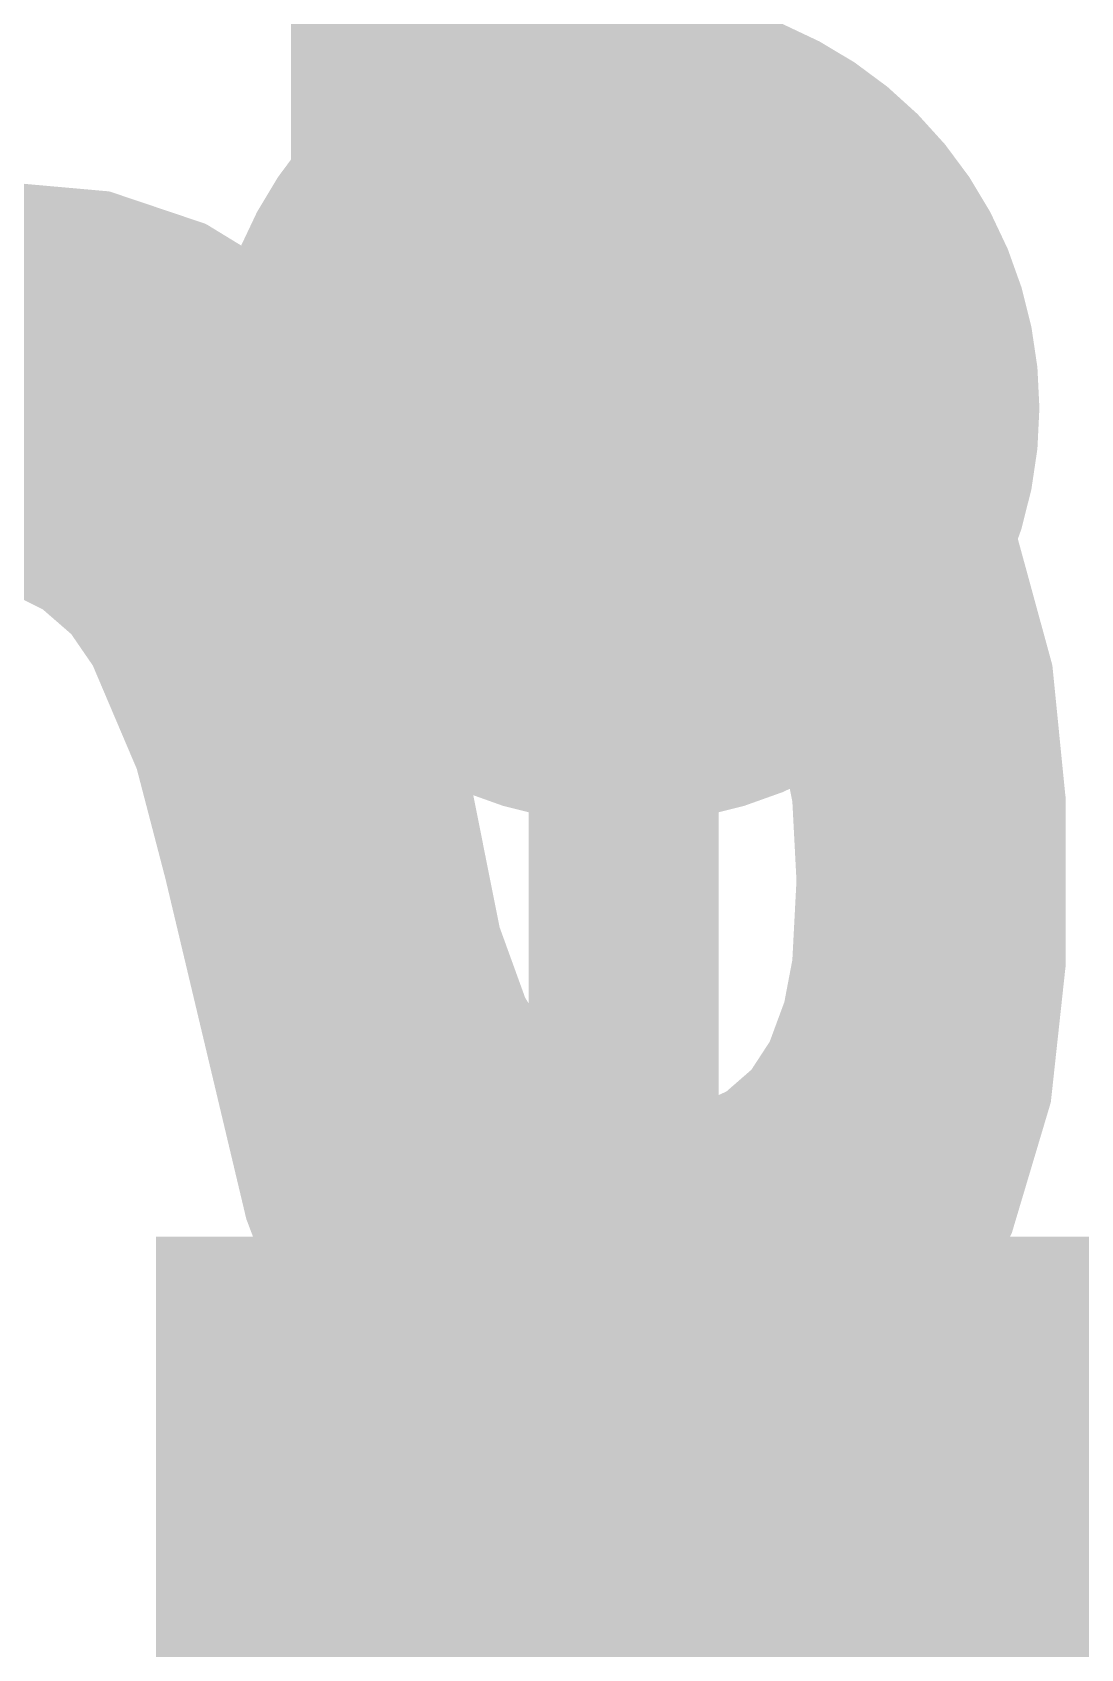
# Model space of a CAD drawing. Extents: x -0.9 to 39.5, y -0.1 to 25.5.
# Drawn here: x 6.353 to 7.474, y 2.991 to 4.72 of the extents above; entities that cross this region are included whole.
import ezdxf

# ---------------------------------------------------------------- set-up
doc = ezdxf.new("R2010")
doc.units = 0
for name, color, linetype in [('1', 12, 'CONTINUOUS'), ('16', 132, 'CONTINUOUS'), ('18', 110, 'CONTINUOUS'), ('22', 40, 'CONTINUOUS')]:
    doc.layers.add(name, color=color, linetype=linetype)

# ---------------------------------------------------------------- blocks, each defined once
blk = doc.blocks.new('RECT')
blk.add_solid([(-0.5, -0.5), (0.5, -0.5), (-0.5, 0.5), (0.5, 0.5)])
blk = doc.blocks.new('ROUNDV')
at = {"const_width": 0.5}
blk.add_lwpolyline([(0, -0.25, 1), (0, 0.25, 1), (0, -0.25)], format="xyb", dxfattribs=at)

msp = doc.modelspace()

# ---------------------------------------------------------------- linework, layer by layer
at = {"layer": '1', "const_width": 0.2032}
msp.add_lwpolyline([(6.985, 2.882), (6.985, 4.318)], dxfattribs=at)
at = {"layer": '1', "const_width": 0.1016}
msp.add_lwpolyline([(7.0358, 4.318, 1), (6.9342, 4.318)], format="xyb", dxfattribs=at)
at = {"layer": '16', "const_width": 0.2032}
for points in [[(6.731, 20.447), (6.731, 4.572)], [(6.731, 4.572), (6.985, 4.318)]]:
    msp.add_lwpolyline(points, dxfattribs=at)
at = {"layer": '16', "const_width": 0.1016}
for points in [[(6.7669, 4.6079, 1), (6.6951, 4.5361)], [(6.6802, 4.572, 1), (6.7818, 4.572)], [(6.9491, 4.2821, 1), (7.0209, 4.3539)]]:
    msp.add_lwpolyline(points, format="xyb", dxfattribs=at)
at = {"layer": '22', "const_width": 0.0254}
for points in [[(6.3271, 4.5466), (6.4326, 4.5372)], [(6.4326, 4.5372), (6.5329, 4.5034)], [(6.1483, 4.5212), (6.48, 4.5212)], [(6.5329, 4.5034), (6.5741, 4.4782)], [(6.9672, 4.1199), (6.9672, 4.5085)], [(6.9672, 4.5085), (7.0383, 4.5009)], [(7.0104, 4.4526), (7.046, 4.5009)], [(7.0383, 4.5009), (7.1679, 4.2951)], [(7.046, 4.5009), (7.1018, 4.4806)], [(6.0905, 4.4958), (6.5453, 4.4958)], [(6.9672, 4.4958), (7.0415, 4.4958)], [(7.0422, 4.4958), (7.06, 4.4958)], [(6.0528, 4.4704), (6.5824, 4.4704)], [(6.5741, 4.4782), (6.6091, 4.445)], [(6.9672, 4.4704), (7.0575, 4.4704)], [(7.0235, 4.4704), (7.1244, 4.4704)], [(7.1018, 4.4806), (7.1806, 4.445)], [(7.1552, 4.257), (7.0104, 4.4526)], [(6.022, 4.445), (6.6091, 4.445)], [(6.6091, 4.445), (6.66, 4.3759)], [(6.9672, 4.445), (7.0735, 4.445)], [(7.016, 4.445), (7.1806, 4.445)], [(7.1806, 4.445), (7.2249, 4.4164)], [(5.996, 4.4196), (6.6278, 4.4196)], [(6.9672, 4.4196), (7.0895, 4.4196)], [(7.0348, 4.4196), (7.2199, 4.4196)], [(7.2249, 4.4164), (7.2644, 4.3815)], [(5.97, 4.3942), (6.6465, 4.3942)], [(6.9672, 4.3942), (7.1055, 4.3942)], [(7.0536, 4.3942), (7.25, 4.3942)], [(7.2644, 4.3815), (7.3401, 4.2855)], [(5.9498, 4.3688), (6.6638, 4.3688)], [(6.66, 4.3759), (6.7005, 4.3002)], [(6.9672, 4.3688), (7.1215, 4.3688)], [(7.0724, 4.3688), (7.2744, 4.3688)], [(5.9315, 4.3434), (6.6774, 4.3434)], [(6.0528, 4.2367), (6.3856, 4.3485)], [(6.3704, 4.3434), (6.3958, 4.3434)], [(6.3856, 4.3485), (6.4211, 4.3307)], [(6.9672, 4.3434), (7.1375, 4.3434)], [(7.0912, 4.3434), (7.2945, 4.3434)], [(6.3932, 4.3383), (6.0681, 4.2291)], [(6.6243, 3.9141), (6.3932, 4.3383)], [(6.4211, 4.3307), (6.9012, 3.5052)], [(6.2948, 4.318), (6.4285, 4.318)], [(6.4043, 4.318), (6.691, 4.318)], [(6.9672, 4.318), (7.1535, 4.318)], [(7.11, 4.318), (7.3145, 4.318)], [(6.2192, 4.2926), (6.4433, 4.2926)], [(6.4181, 4.2926), (6.7033, 4.2926)], [(6.7005, 4.3002), (6.7615, 4.1347)], [(6.9672, 4.2926), (7.1686, 4.2926)], [(7.1288, 4.2926), (7.3345, 4.2926)], [(7.1679, 4.2951), (7.3, 3.8405)], [(7.3401, 4.2855), (7.3939, 4.1758)], [(6.1436, 4.2672), (6.458, 4.2672)], [(6.4319, 4.2672), (6.7127, 4.2672)], [(6.9672, 4.2672), (7.176, 4.2672)], [(7.1477, 4.2672), (7.3491, 4.2672)], [(7.2898, 3.8354), (7.1552, 4.257)], [(6.068, 4.2418), (6.4728, 4.2418)], [(6.4458, 4.2418), (6.722, 4.2418)], [(6.9672, 4.2418), (7.1834, 4.2418)], [(7.1601, 4.2418), (7.3615, 4.2418)], [(6.0483, 4.2164), (6.4876, 4.2164)], [(6.4596, 4.2164), (6.7314, 4.2164)], [(6.9672, 4.2164), (7.1908, 4.2164)], [(7.1682, 4.2164), (7.374, 4.2164)], [(6.0426, 4.191), (6.5023, 4.191)], [(6.4735, 4.191), (6.7407, 4.191)], [(6.9672, 4.191), (7.1981, 4.191)], [(7.1763, 4.191), (7.3864, 4.191)], [(7.3939, 4.1758), (7.4308, 4.0407)], [(6.037, 4.1656), (6.5171, 4.1656)], [(6.4873, 4.1656), (6.7501, 4.1656)], [(6.9672, 4.1656), (7.2055, 4.1656)], [(7.1844, 4.1656), (7.3967, 4.1656)], [(6.2981, 4.1402), (6.5319, 4.1402)], [(6.5011, 4.1402), (6.7594, 4.1402)], [(6.9672, 4.1402), (7.2129, 4.1402)], [(7.1925, 4.1402), (7.4036, 4.1402)], [(6.3711, 4.1134), (6.3321, 4.1329)], [(6.7615, 4.1347), (6.7996, 3.9624)], [(6.9942, 4.1183), (6.9672, 4.1199)], [(6.3684, 4.1148), (6.5467, 4.1148)], [(6.404, 4.0848), (6.3711, 4.1134)], [(6.515, 4.1148), (6.7659, 4.1148)], [(7.0206, 4.1123), (6.9942, 4.1183)], [(7.0096, 4.1148), (7.2203, 4.1148)], [(7.058, 4.0963), (7.0206, 4.1123)], [(7.2006, 4.1148), (7.4105, 4.1148)], [(6.3987, 4.0894), (6.5614, 4.0894)], [(6.4287, 4.0488), (6.404, 4.0848)], [(6.5288, 4.0894), (6.7715, 4.0894)], [(7.0915, 4.0731), (7.058, 4.0963)], [(7.0679, 4.0894), (7.2277, 4.0894)], [(7.2087, 4.0894), (7.4175, 4.0894)], [(7.1196, 4.0437), (7.0915, 4.0731)], [(6.4183, 4.064), (6.5762, 4.064)], [(6.5426, 4.064), (6.7771, 4.064)], [(7.1002, 4.064), (7.2351, 4.064)], [(7.2168, 4.064), (7.4244, 4.064)], [(6.4766, 3.9361), (6.4287, 4.0488)], [(6.433, 4.0386), (6.591, 4.0386)], [(6.5565, 4.0386), (6.7827, 4.0386)], [(7.148, 3.9994), (7.1196, 4.0437)], [(7.1229, 4.0386), (7.2424, 4.0386)], [(7.2249, 4.0386), (7.431, 4.0386)], [(7.4308, 4.0407), (7.4447, 3.9014)], [(6.4438, 4.0132), (6.6058, 4.0132)], [(6.5703, 4.0132), (6.7884, 4.0132)], [(7.1392, 4.0132), (7.2498, 4.0132)], [(7.1677, 3.9505), (7.148, 3.9994)], [(7.233, 4.0132), (7.4335, 4.0132)], [(6.4546, 3.9878), (6.6205, 3.9878)], [(6.5842, 3.9878), (6.794, 3.9878)], [(7.1527, 3.9878), (7.2572, 3.9878)], [(7.2411, 3.9878), (7.4361, 3.9878)], [(6.4654, 3.9624), (6.6353, 3.9624)], [(6.598, 3.9624), (6.7996, 3.9624)], [(6.7996, 3.9624), (6.8402, 3.7592)], [(7.1629, 3.9624), (7.2646, 3.9624)], [(7.178, 3.8989), (7.1677, 3.9505)], [(7.2493, 3.9624), (7.4386, 3.9624)], [(6.4762, 3.937), (6.6501, 3.937)], [(6.5075, 3.8176), (6.4766, 3.9361)], [(6.6118, 3.937), (6.8047, 3.937)], [(7.1704, 3.937), (7.272, 3.937)], [(7.2574, 3.937), (7.4411, 3.937)], [(6.483, 3.9116), (6.6648, 3.9116)], [(6.8859, 3.4747), (6.6243, 3.9141)], [(6.6258, 3.9116), (6.8098, 3.9116)], [(7.1755, 3.9116), (7.2793, 3.9116)], [(7.2655, 3.9116), (7.4437, 3.9116)], [(7.1825, 3.8126), (7.178, 3.8989)], [(7.4447, 3.9014), (7.4447, 3.7211)], [(6.4896, 3.8862), (6.6796, 3.8862)], [(6.6409, 3.8862), (6.8148, 3.8862)], [(7.1787, 3.8862), (7.2867, 3.8862)], [(7.2736, 3.8862), (7.4447, 3.8862)], [(6.4962, 3.8608), (6.6944, 3.8608)], [(6.656, 3.8608), (6.8199, 3.8608)], [(7.18, 3.8608), (7.2941, 3.8608)], [(7.2817, 3.8608), (7.4447, 3.8608)], [(6.5029, 3.8354), (6.7092, 3.8354)], [(6.6712, 3.8354), (6.825, 3.8354)], [(7.1755, 3.4569), (7.2898, 3.8354)], [(7.1813, 3.8354), (7.2987, 3.8354)], [(7.3, 3.8405), (7.1907, 3.4214)], [(7.2898, 3.8354), (7.4447, 3.8354)], [(6.5938, 3.4544), (6.5075, 3.8176)], [(6.5093, 3.81), (6.7239, 3.81)], [(6.6863, 3.81), (6.83, 3.81)], [(7.178, 3.7262), (7.1825, 3.8126)], [(7.1823, 3.81), (7.292, 3.81)], [(7.2821, 3.81), (7.4447, 3.81)], [(6.5153, 3.7846), (6.7387, 3.7846)], [(6.7014, 3.7846), (6.8351, 3.7846)], [(7.181, 3.7846), (7.2854, 3.7846)], [(7.2745, 3.7846), (7.4447, 3.7846)], [(6.5214, 3.7592), (6.7535, 3.7592)], [(6.7165, 3.7592), (6.8402, 3.7592)], [(6.8402, 3.7592), (6.8682, 3.6819)], [(7.1797, 3.7592), (7.2788, 3.7592)], [(7.2668, 3.7592), (7.4447, 3.7592)], [(6.5274, 3.7338), (6.7682, 3.7338)], [(6.7316, 3.7338), (6.8494, 3.7338)], [(7.1691, 3.6794), (7.178, 3.7262)], [(7.1784, 3.7338), (7.2722, 3.7338)], [(7.2591, 3.7338), (7.4447, 3.7338)], [(7.4447, 3.7211), (7.4292, 3.5781)], [(6.5335, 3.7084), (6.783, 3.7084)], [(6.7468, 3.7084), (6.8586, 3.7084)], [(7.1746, 3.7084), (7.2656, 3.7084)], [(7.2514, 3.7084), (7.4433, 3.7084)], [(6.5395, 3.683), (6.7978, 3.683)], [(6.7619, 3.683), (6.8678, 3.683)], [(6.8682, 3.6819), (6.9113, 3.6119)], [(7.1526, 3.6347), (7.1691, 3.6794)], [(7.1698, 3.683), (7.2589, 3.683)], [(7.2438, 3.683), (7.4406, 3.683)], [(6.5455, 3.6576), (6.8126, 3.6576)], [(6.777, 3.6576), (6.8831, 3.6576)], [(7.1611, 3.6576), (7.2523, 3.6576)], [(7.2361, 3.6576), (7.4378, 3.6576)], [(7.1313, 3.602), (7.1526, 3.6347)], [(6.5516, 3.6322), (6.8273, 3.6322)], [(6.7921, 3.6322), (6.8988, 3.6322)], [(7.151, 3.6322), (7.2457, 3.6322)], [(7.2284, 3.6322), (7.4351, 3.6322)], [(6.5576, 3.6068), (6.8421, 3.6068)], [(6.8073, 3.6068), (6.9166, 3.6068)], [(6.9113, 3.6119), (6.9431, 3.5812)], [(7.1018, 3.5763), (7.1313, 3.602)], [(7.1344, 3.6068), (7.2391, 3.6068)], [(7.2208, 3.6068), (7.4323, 3.6068)], [(6.5636, 3.5814), (6.8569, 3.5814)], [(6.8224, 3.5814), (6.9429, 3.5814)], [(6.9431, 3.5812), (6.9825, 3.5611)], [(7.0642, 3.5592), (7.1018, 3.5763)], [(7.1077, 3.5814), (7.2324, 3.5814)], [(7.2131, 3.5814), (7.4296, 3.5814)], [(7.4292, 3.5781), (7.3881, 3.4403)], [(6.5697, 3.556), (6.8717, 3.556)], [(6.8375, 3.556), (7.0116, 3.556)], [(6.9825, 3.5611), (7.0232, 3.554)], [(7.0232, 3.554), (7.0642, 3.5592)], [(7.0392, 3.556), (7.2258, 3.556)], [(7.2054, 3.556), (7.4226, 3.556)], [(6.5757, 3.5306), (6.8864, 3.5306)], [(6.8526, 3.5306), (7.2192, 3.5306)], [(7.1978, 3.5306), (7.4151, 3.5306)], [(6.5817, 3.5052), (6.9012, 3.5052)], [(6.8677, 3.5052), (7.2126, 3.5052)], [(6.9012, 3.5052), (7.1755, 3.4569)], [(7.1901, 3.5052), (7.4075, 3.5052)], [(6.5878, 3.4798), (7.0454, 3.4798)], [(6.8829, 3.4798), (7.2059, 3.4798)], [(7.1824, 3.4798), (7.3999, 3.4798)], [(7.1907, 3.4214), (6.8859, 3.4747)], [(6.6244, 3.3736), (6.5938, 3.4544)], [(6.5938, 3.4544), (7.3923, 3.4544)], [(7.002, 3.4544), (7.1993, 3.4544)], [(6.6034, 3.429), (7.3824, 3.429)], [(7.1472, 3.429), (7.1927, 3.429)], [(7.3881, 3.4403), (7.3228, 3.3122)], [(6.613, 3.4036), (7.3694, 3.4036)], [(6.6226, 3.3782), (7.3565, 3.3782)], [(6.667, 3.2985), (6.6244, 3.3736)], [(6.6362, 3.3528), (7.3435, 3.3528)], [(6.6506, 3.3274), (7.3306, 3.3274)], [(7.3228, 3.3122), (7.2859, 3.2647)], [(6.6651, 3.302), (7.3149, 3.302)], [(6.7208, 3.2309), (6.667, 3.2985)], [(6.6845, 3.2766), (7.2952, 3.2766)], [(7.2859, 3.2647), (7.2404, 3.2252)], [(6.7047, 3.2512), (7.2704, 3.2512)], [(6.7593, 3.1973), (6.7208, 3.2309)], [(6.7266, 3.2258), (7.2411, 3.2258)], [(7.2404, 3.2252), (7.1882, 3.1953)], [(6.7557, 3.2004), (7.1971, 3.2004)], [(6.804, 3.1723), (6.7593, 3.1973)], [(7.1882, 3.1953), (7.0799, 3.1595)], [(6.7993, 3.175), (7.1268, 3.175)], [(6.8529, 3.1572), (6.804, 3.1723)], [(6.9665, 3.1466), (6.8529, 3.1572)], [(7.0799, 3.1595), (6.9665, 3.1466)], [(6.9345, 3.1496), (6.9927, 3.1496)]]:
    msp.add_lwpolyline(points, dxfattribs=at)
at = {"layer": '22', "const_width": 0.0127}
for points in [[(6.4346, 4.5432, 1), (6.4305, 4.5312)], [(6.432, 4.5309, 1), (6.4331, 4.5435)], [(6.48, 4.5149, 1), (6.48, 4.5276)], [(6.5362, 4.5088, 1), (6.5296, 4.498)], [(6.5309, 4.4974, 1), (6.5349, 4.5094)], [(6.9736, 4.5085, 1), (6.9608, 4.5085)], [(6.9679, 4.5148, 1), (6.9665, 4.5022)], [(7.0437, 4.5043, 1), (7.0329, 4.4975)], [(7.0376, 4.4946, 1), (7.039, 4.5072)], [(7.0482, 4.5069, 1), (7.0438, 4.4949)], [(7.0511, 4.4971, 1), (7.0409, 4.5047)], [(6.5453, 4.4894, 1), (6.5453, 4.5022)], [(6.9672, 4.5022, 1), (6.9672, 4.4894)], [(7.0422, 4.5022, 1), (7.0422, 4.4894)], [(7.0415, 4.4894, 1), (7.0415, 4.5022)], [(7.06, 4.4894, 1), (7.06, 4.5022)], [(6.5785, 4.4828, 1), (6.5697, 4.4736)], [(6.5708, 4.4728, 1), (6.5774, 4.4837)], [(6.5824, 4.4641, 1), (6.5824, 4.4768)], [(6.9672, 4.4768, 1), (6.9672, 4.4641)], [(7.0235, 4.4768, 1), (7.0235, 4.4641)], [(7.0575, 4.4641, 1), (7.0575, 4.4768)], [(7.1044, 4.4864, 1), (7.0992, 4.4748)], [(7.0996, 4.4746, 1), (7.104, 4.4866)], [(7.1244, 4.4641, 1), (7.1244, 4.4768)], [(7.0155, 4.4564, 1), (7.0053, 4.4488)], [(7.0053, 4.4564, 1), (7.0155, 4.4488)], [(6.6142, 4.4488, 1), (6.604, 4.4412)], [(6.6047, 4.4404, 1), (6.6135, 4.4496)], [(6.6091, 4.4386, 1), (6.6091, 4.4514)], [(6.9672, 4.4514, 1), (6.9672, 4.4386)], [(7.016, 4.4514, 1), (7.016, 4.4386)], [(7.0735, 4.4386, 1), (7.0735, 4.4514)], [(7.184, 4.4503, 1), (7.1772, 4.4397)], [(7.178, 4.4392, 1), (7.1832, 4.4508)], [(7.1806, 4.4386, 1), (7.1806, 4.4514)], [(6.6278, 4.4132, 1), (6.6278, 4.426)], [(6.9672, 4.426, 1), (6.9672, 4.4132)], [(7.0348, 4.426, 1), (7.0348, 4.4132)], [(7.0895, 4.4132, 1), (7.0895, 4.426)], [(7.2291, 4.4211, 1), (7.2207, 4.4116)], [(7.2199, 4.4132, 1), (7.2199, 4.426)], [(7.2214, 4.411, 1), (7.2283, 4.4217)], [(6.6465, 4.3879, 1), (6.6465, 4.4006)], [(6.9672, 4.4006, 1), (6.9672, 4.3879)], [(7.0536, 4.4006, 1), (7.0536, 4.3879)], [(7.1055, 4.3879, 1), (7.1055, 4.4006)], [(7.25, 4.3879, 1), (7.25, 4.4006)], [(7.2694, 4.3854, 1), (7.2594, 4.3776)], [(7.2602, 4.3767, 1), (7.2686, 4.3863)], [(6.6656, 4.3789, 1), (6.6544, 4.3729)], [(6.6549, 4.3721, 1), (6.6651, 4.3796)], [(6.6638, 4.3624, 1), (6.6638, 4.3752)], [(6.9672, 4.3752, 1), (6.9672, 4.3624)], [(7.0724, 4.3752, 1), (7.0724, 4.3624)], [(7.1215, 4.3624, 1), (7.1215, 4.3752)], [(7.2744, 4.3624, 1), (7.2744, 4.3752)], [(6.3704, 4.3498, 1), (6.3704, 4.337)], [(6.3884, 4.3542, 1), (6.3828, 4.3428)], [(6.3876, 4.3425, 1), (6.3836, 4.3545)], [(6.3958, 4.337, 1), (6.3958, 4.3498)], [(6.6774, 4.337, 1), (6.6774, 4.3498)], [(6.9672, 4.3498, 1), (6.9672, 4.337)], [(7.0912, 4.3498, 1), (7.0912, 4.337)], [(7.1375, 4.337, 1), (7.1375, 4.3498)], [(7.2945, 4.337, 1), (7.2945, 4.3498)], [(6.3988, 4.3413, 1), (6.3876, 4.3353)], [(6.3952, 4.3323, 1), (6.3912, 4.3443)], [(6.4266, 4.3339, 1), (6.4156, 4.3275)], [(6.4183, 4.325, 1), (6.4239, 4.3364)], [(6.4043, 4.3244, 1), (6.4043, 4.3117)], [(6.4285, 4.3117, 1), (6.4285, 4.3244)], [(6.691, 4.3117, 1), (6.691, 4.3244)], [(6.9672, 4.3244, 1), (6.9672, 4.3117)], [(7.11, 4.3244, 1), (7.11, 4.3117)], [(7.1535, 4.3117, 1), (7.1535, 4.3244)], [(7.3145, 4.3117, 1), (7.3145, 4.3244)], [(6.4181, 4.299, 1), (6.4181, 4.2862)], [(6.4433, 4.2862, 1), (6.4433, 4.299)], [(6.7065, 4.3024, 1), (6.6945, 4.298)], [(6.6949, 4.2972, 1), (6.7061, 4.3032)], [(6.7033, 4.2862, 1), (6.7033, 4.299)], [(6.9672, 4.299, 1), (6.9672, 4.2862)], [(7.1288, 4.299, 1), (7.1288, 4.2862)], [(7.174, 4.2969, 1), (7.1618, 4.2933)], [(7.1625, 4.2917, 1), (7.1733, 4.2985)], [(7.1686, 4.2862, 1), (7.1686, 4.299)], [(7.3345, 4.2862, 1), (7.3345, 4.299)], [(7.3458, 4.2883, 1), (7.3344, 4.2827)], [(7.3351, 4.2816, 1), (7.3451, 4.2895)], [(6.4319, 4.2736, 1), (6.4319, 4.2608)], [(6.458, 4.2608, 1), (6.458, 4.2736)], [(6.7127, 4.2608, 1), (6.7127, 4.2736)], [(6.9672, 4.2736, 1), (6.9672, 4.2608)], [(7.1477, 4.2736, 1), (7.1477, 4.2608)], [(7.176, 4.2608, 1), (7.176, 4.2736)], [(7.3491, 4.2608, 1), (7.3491, 4.2736)], [(6.4458, 4.2482, 1), (6.4458, 4.2355)], [(6.4728, 4.2355, 1), (6.4728, 4.2482)], [(6.722, 4.2355, 1), (6.722, 4.2482)], [(6.9672, 4.2482, 1), (6.9672, 4.2355)], [(7.1612, 4.2589, 1), (7.1492, 4.2551)], [(7.1501, 4.2532, 1), (7.1603, 4.2608)], [(7.1601, 4.2482, 1), (7.1601, 4.2355)], [(7.1834, 4.2355, 1), (7.1834, 4.2482)], [(7.3615, 4.2355, 1), (7.3615, 4.2482)], [(6.4596, 4.2228, 1), (6.4596, 4.21)], [(6.4876, 4.21, 1), (6.4876, 4.2228)], [(6.7314, 4.21, 1), (6.7314, 4.2228)], [(6.9672, 4.2228, 1), (6.9672, 4.21)], [(7.1682, 4.2228, 1), (7.1682, 4.21)], [(7.1908, 4.21, 1), (7.1908, 4.2228)], [(7.374, 4.21, 1), (7.374, 4.2228)], [(6.4735, 4.1974, 1), (6.4735, 4.1846)], [(6.5023, 4.1846, 1), (6.5023, 4.1974)], [(6.7407, 4.1846, 1), (6.7407, 4.1974)], [(6.9672, 4.1974, 1), (6.9672, 4.1846)], [(7.1763, 4.1974, 1), (7.1763, 4.1846)], [(7.1981, 4.1846, 1), (7.1981, 4.1974)], [(7.3864, 4.1846, 1), (7.3864, 4.1974)], [(7.4, 4.1775, 1), (7.3878, 4.1741)], [(7.3882, 4.173, 1), (7.3996, 4.1786)], [(6.4873, 4.172, 1), (6.4873, 4.1593)], [(6.5171, 4.1593, 1), (6.5171, 4.172)], [(6.7501, 4.1593, 1), (6.7501, 4.172)], [(6.9672, 4.172, 1), (6.9672, 4.1593)], [(7.1844, 4.172, 1), (7.1844, 4.1593)], [(7.2055, 4.1593, 1), (7.2055, 4.172)], [(7.3967, 4.1593, 1), (7.3967, 4.172)], [(6.5011, 4.1466, 1), (6.5011, 4.1338)], [(6.5319, 4.1338, 1), (6.5319, 4.1466)], [(6.7594, 4.1338, 1), (6.7594, 4.1466)], [(6.9672, 4.1466, 1), (6.9672, 4.1338)], [(7.1925, 4.1466, 1), (7.1925, 4.1338)], [(7.2129, 4.1338, 1), (7.2129, 4.1466)], [(7.4036, 4.1338, 1), (7.4036, 4.1466)], [(6.7677, 4.136, 1), (6.7553, 4.1333)], [(6.7555, 4.1325, 1), (6.7674, 4.1368)], [(6.9676, 4.1262, 1), (6.9668, 4.1136)], [(6.3684, 4.1212, 1), (6.3684, 4.1084)], [(6.3753, 4.1182, 1), (6.367, 4.1086)], [(6.3683, 4.1077, 1), (6.374, 4.1191)], [(6.515, 4.1212, 1), (6.515, 4.1084)], [(6.5467, 4.1084, 1), (6.5467, 4.1212)], [(6.7659, 4.1084, 1), (6.7659, 4.1212)], [(6.9608, 4.1199, 1), (6.9736, 4.1199)], [(6.9956, 4.1245, 1), (6.9928, 4.1121)], [(6.9938, 4.1119, 1), (6.9946, 4.1246)], [(7.0096, 4.1212, 1), (7.0096, 4.1084)], [(7.0231, 4.1181, 1), (7.0181, 4.1065)], [(7.0192, 4.1061, 1), (7.022, 4.1185)], [(7.2006, 4.1212, 1), (7.2006, 4.1084)], [(7.2203, 4.1084, 1), (7.2203, 4.1212)], [(7.4105, 4.1084, 1), (7.4105, 4.1212)], [(6.3987, 4.0958, 1), (6.3987, 4.0831)], [(6.4093, 4.0884, 1), (6.3988, 4.0812)], [(6.5288, 4.0958, 1), (6.5288, 4.0831)], [(6.5614, 4.0831, 1), (6.5614, 4.0958)], [(6.7715, 4.0831, 1), (6.7715, 4.0958)], [(7.0616, 4.1015, 1), (7.0544, 4.091)], [(7.0555, 4.0904, 1), (7.0605, 4.1021)], [(7.0679, 4.0958, 1), (7.0679, 4.0831)], [(7.2087, 4.0958, 1), (7.2087, 4.0831)], [(7.2277, 4.0831, 1), (7.2277, 4.0958)], [(7.4175, 4.0831, 1), (7.4175, 4.0958)], [(6.3999, 4.08, 1), (6.4082, 4.0896)], [(7.096, 4.0775, 1), (7.0869, 4.0687)], [(7.0878, 4.0679, 1), (7.0951, 4.0783)], [(6.4183, 4.0704, 1), (6.4183, 4.0576)], [(6.5426, 4.0704, 1), (6.5426, 4.0576)], [(6.5762, 4.0576, 1), (6.5762, 4.0704)], [(6.7771, 4.0576, 1), (6.7771, 4.0704)], [(7.1002, 4.0704, 1), (7.1002, 4.0576)], [(7.2168, 4.0704, 1), (7.2168, 4.0576)], [(7.2351, 4.0576, 1), (7.2351, 4.0704)], [(7.4244, 4.0576, 1), (7.4244, 4.0704)], [(6.4345, 4.0513, 1), (6.4229, 4.0463)], [(6.4235, 4.0452, 1), (6.4339, 4.0524)], [(6.433, 4.045, 1), (6.433, 4.0323)], [(6.5565, 4.045, 1), (6.5565, 4.0323)], [(6.591, 4.0323, 1), (6.591, 4.045)], [(6.7827, 4.0323, 1), (6.7827, 4.045)], [(7.1249, 4.0471, 1), (7.1143, 4.0403)], [(7.115, 4.0393, 1), (7.1242, 4.0481)], [(7.1229, 4.045, 1), (7.1229, 4.0323)], [(7.2249, 4.045, 1), (7.2249, 4.0323)], [(7.2424, 4.0323, 1), (7.2424, 4.045)], [(7.4371, 4.0414, 1), (7.4245, 4.0401)], [(7.4246, 4.039, 1), (7.4369, 4.0424)], [(7.431, 4.0323, 1), (7.431, 4.045)], [(6.4438, 4.0196, 1), (6.4438, 4.0069)], [(6.5703, 4.0196, 1), (6.5703, 4.0069)], [(6.6058, 4.0069, 1), (6.6058, 4.0196)], [(6.7884, 4.0069, 1), (6.7884, 4.0196)], [(7.1392, 4.0196, 1), (7.1392, 4.0069)], [(7.1539, 4.0017, 1), (7.1421, 3.997)], [(7.233, 4.0196, 1), (7.233, 4.0069)], [(7.2498, 4.0069, 1), (7.2498, 4.0196)], [(7.4335, 4.0069, 1), (7.4335, 4.0196)], [(6.4546, 3.9941, 1), (6.4546, 3.9815)], [(6.5842, 3.9941, 1), (6.5842, 3.9815)], [(6.6205, 3.9815, 1), (6.6205, 3.9941)], [(6.794, 3.9815, 1), (6.794, 3.9941)], [(7.1427, 3.9959, 1), (7.1534, 4.0028)], [(7.1527, 3.9941, 1), (7.1527, 3.9815)], [(7.2411, 3.9941, 1), (7.2411, 3.9815)], [(7.2572, 3.9815, 1), (7.2572, 3.9941)], [(7.4361, 3.9815, 1), (7.4361, 3.9941)], [(6.4654, 3.9688, 1), (6.4654, 3.9561)], [(6.598, 3.9688, 1), (6.598, 3.9561)], [(6.6353, 3.9561, 1), (6.6353, 3.9688)], [(6.8058, 3.9636, 1), (6.7934, 3.9612)], [(6.7934, 3.961, 1), (6.8058, 3.9638)], [(6.7996, 3.9561, 1), (6.7996, 3.9688)], [(7.1629, 3.9688, 1), (7.1629, 3.9561)], [(7.1739, 3.9518, 1), (7.1615, 3.9493)], [(7.1618, 3.9482, 1), (7.1736, 3.9529)], [(7.2493, 3.9688, 1), (7.2493, 3.9561)], [(7.2646, 3.9561, 1), (7.2646, 3.9688)], [(7.4386, 3.9561, 1), (7.4386, 3.9688)], [(6.4762, 3.9434, 1), (6.4762, 3.9307)], [(6.4827, 3.9377, 1), (6.4704, 3.9345)], [(6.4707, 3.9336, 1), (6.4824, 3.9386)], [(6.6118, 3.9434, 1), (6.6118, 3.9307)], [(6.6501, 3.9307, 1), (6.6501, 3.9434)], [(6.8047, 3.9307, 1), (6.8047, 3.9434)], [(7.1704, 3.9434, 1), (7.1704, 3.9307)], [(7.2574, 3.9434, 1), (7.2574, 3.9307)], [(7.272, 3.9307, 1), (7.272, 3.9434)], [(7.4411, 3.9307, 1), (7.4411, 3.9434)], [(6.483, 3.9179, 1), (6.483, 3.9053)], [(6.6298, 3.9173, 1), (6.6188, 3.9109)], [(6.6258, 3.9179, 1), (6.6258, 3.9053)], [(6.6648, 3.9053, 1), (6.6648, 3.9179)], [(6.8098, 3.9053, 1), (6.8098, 3.9179)], [(7.1755, 3.9179, 1), (7.1755, 3.9053)], [(7.2655, 3.9179, 1), (7.2655, 3.9053)], [(7.2793, 3.9053, 1), (7.2793, 3.9179)], [(7.4437, 3.9053, 1), (7.4437, 3.9179)], [(6.6187, 3.9111, 1), (6.6299, 3.9171)], [(7.1843, 3.8992, 1), (7.1717, 3.8986)], [(7.4511, 3.9014, 1), (7.4383, 3.9014)], [(7.4384, 3.9008, 1), (7.451, 3.902)], [(6.4896, 3.8925, 1), (6.4896, 3.8799)], [(6.6409, 3.8925, 1), (6.6409, 3.8799)], [(6.6796, 3.8799, 1), (6.6796, 3.8925)], [(6.8148, 3.8799, 1), (6.8148, 3.8925)], [(7.1718, 3.8977, 1), (7.1842, 3.9001)], [(7.1787, 3.8925, 1), (7.1787, 3.8799)], [(7.2736, 3.8925, 1), (7.2736, 3.8799)], [(7.2867, 3.8799, 1), (7.2867, 3.8925)], [(7.4447, 3.8799, 1), (7.4447, 3.8925)], [(6.4962, 3.8672, 1), (6.4962, 3.8545)], [(6.656, 3.8672, 1), (6.656, 3.8545)], [(6.6944, 3.8545, 1), (6.6944, 3.8672)], [(6.8199, 3.8545, 1), (6.8199, 3.8672)], [(7.18, 3.8672, 1), (7.18, 3.8545)], [(7.2817, 3.8672, 1), (7.2817, 3.8545)], [(7.2941, 3.8545, 1), (7.2941, 3.8672)], [(7.4447, 3.8545, 1), (7.4447, 3.8672)], [(6.5029, 3.8418, 1), (6.5029, 3.8291)], [(6.6712, 3.8418, 1), (6.6712, 3.8291)], [(6.7092, 3.8291, 1), (6.7092, 3.8418)], [(6.825, 3.8291, 1), (6.825, 3.8418)], [(7.1813, 3.8418, 1), (7.1813, 3.8291)], [(7.2898, 3.8418, 1), (7.2898, 3.8291)], [(7.2959, 3.8336, 1), (7.2837, 3.8372)], [(7.2838, 3.8335, 1), (7.2958, 3.8373)], [(7.3061, 3.8389, 1), (7.2939, 3.8421)], [(7.2939, 3.8387, 1), (7.3061, 3.8423)], [(7.2987, 3.8291, 1), (7.2987, 3.8418)], [(7.4447, 3.8291, 1), (7.4447, 3.8418)], [(6.5137, 3.8191, 1), (6.5013, 3.8161)], [(6.5014, 3.816, 1), (6.5136, 3.8192)], [(6.5093, 3.8163, 1), (6.5093, 3.8037)], [(6.6863, 3.8163, 1), (6.6863, 3.8037)], [(6.7239, 3.8037, 1), (6.7239, 3.8163)], [(6.83, 3.8037, 1), (6.83, 3.8163)], [(7.1823, 3.8163, 1), (7.1823, 3.8037)], [(7.1888, 3.8122, 1), (7.1761, 3.8129)], [(7.2821, 3.8163, 1), (7.2821, 3.8037)], [(7.292, 3.8037, 1), (7.292, 3.8163)], [(7.4447, 3.8037, 1), (7.4447, 3.8163)], [(7.1761, 3.8122, 1), (7.1888, 3.8129)], [(6.5153, 3.791, 1), (6.5153, 3.7783)], [(6.7014, 3.791, 1), (6.7014, 3.7783)], [(6.7387, 3.7783, 1), (6.7387, 3.791)], [(6.8351, 3.7783, 1), (6.8351, 3.791)], [(7.181, 3.791, 1), (7.181, 3.7783)], [(7.2745, 3.791, 1), (7.2745, 3.7783)], [(7.2854, 3.7783, 1), (7.2854, 3.791)], [(7.4447, 3.7783, 1), (7.4447, 3.791)], [(6.5214, 3.7656, 1), (6.5214, 3.7529)], [(6.7165, 3.7656, 1), (6.7165, 3.7529)], [(6.7535, 3.7529, 1), (6.7535, 3.7656)], [(6.8462, 3.7614, 1), (6.8342, 3.757)], [(6.8402, 3.7529, 1), (6.8402, 3.7656)], [(7.1797, 3.7656, 1), (7.1797, 3.7529)], [(7.2668, 3.7656, 1), (7.2668, 3.7529)], [(7.2788, 3.7529, 1), (7.2788, 3.7656)], [(7.4447, 3.7529, 1), (7.4447, 3.7656)], [(6.834, 3.758, 1), (6.8464, 3.7604)], [(6.5274, 3.7401, 1), (6.5274, 3.7275)], [(6.7316, 3.7401, 1), (6.7316, 3.7275)], [(6.7682, 3.7275, 1), (6.7682, 3.7401)], [(6.8494, 3.7275, 1), (6.8494, 3.7401)], [(7.1842, 3.725, 1), (7.1718, 3.7274)], [(7.1784, 3.7401, 1), (7.1784, 3.7275)], [(7.2591, 3.7401, 1), (7.2591, 3.7275)], [(7.2722, 3.7275, 1), (7.2722, 3.7401)], [(7.4447, 3.7275, 1), (7.4447, 3.7401)], [(6.5335, 3.7147, 1), (6.5335, 3.7021)], [(6.7468, 3.7147, 1), (6.7468, 3.7021)], [(6.783, 3.7021, 1), (6.783, 3.7147)], [(6.8586, 3.7021, 1), (6.8586, 3.7147)], [(7.1746, 3.7147, 1), (7.1746, 3.7021)], [(7.1717, 3.7265, 1), (7.1843, 3.7259)], [(7.2514, 3.7147, 1), (7.2514, 3.7021)], [(7.2656, 3.7021, 1), (7.2656, 3.7147)], [(7.4383, 3.7211, 1), (7.4511, 3.7211)], [(7.451, 3.7204, 1), (7.4384, 3.7218)], [(7.4433, 3.7021, 1), (7.4433, 3.7147)], [(6.5395, 3.6894, 1), (6.5395, 3.6767)], [(6.7619, 3.6894, 1), (6.7619, 3.6767)], [(6.7978, 3.6767, 1), (6.7978, 3.6894)], [(6.8736, 3.6852, 1), (6.8628, 3.6786)], [(6.8622, 3.6797, 1), (6.8741, 3.684)], [(6.8678, 3.6767, 1), (6.8678, 3.6894)], [(7.1629, 3.6806, 1), (7.1754, 3.6782)], [(7.1751, 3.6772, 1), (7.1632, 3.6816)], [(7.1698, 3.6894, 1), (7.1698, 3.6767)], [(7.2438, 3.6894, 1), (7.2438, 3.6767)], [(7.2589, 3.6767, 1), (7.2589, 3.6894)], [(7.4406, 3.6767, 1), (7.4406, 3.6894)], [(6.5455, 3.6639, 1), (6.5455, 3.6513)], [(6.777, 3.6639, 1), (6.777, 3.6513)], [(6.8126, 3.6513, 1), (6.8126, 3.6639)], [(6.8831, 3.6513, 1), (6.8831, 3.6639)], [(7.1611, 3.6639, 1), (7.1611, 3.6513)], [(7.2361, 3.6639, 1), (7.2361, 3.6513)], [(7.2523, 3.6513, 1), (7.2523, 3.6639)], [(7.4378, 3.6513, 1), (7.4378, 3.6639)], [(7.1579, 3.6312, 1), (7.1473, 3.6382)], [(6.5516, 3.6385, 1), (6.5516, 3.6259)], [(6.7921, 3.6385, 1), (6.7921, 3.6259)], [(6.8273, 3.6259, 1), (6.8273, 3.6385)], [(6.8988, 3.6259, 1), (6.8988, 3.6385)], [(7.151, 3.6385, 1), (7.151, 3.6259)], [(7.1466, 3.6369, 1), (7.1586, 3.6325)], [(7.2284, 3.6385, 1), (7.2284, 3.6259)], [(7.2457, 3.6259, 1), (7.2457, 3.6385)], [(7.4351, 3.6259, 1), (7.4351, 3.6385)], [(6.5576, 3.6132, 1), (6.5576, 3.6005)], [(6.8073, 3.6132, 1), (6.8073, 3.6005)], [(6.8421, 3.6005, 1), (6.8421, 3.6132)], [(6.9157, 3.6165, 1), (6.9069, 3.6073)], [(6.9059, 3.6086, 1), (6.9167, 3.6152)], [(6.9166, 3.6005, 1), (6.9166, 3.6132)], [(7.1354, 3.5972, 1), (7.1271, 3.6067)], [(7.1344, 3.6132, 1), (7.1344, 3.6005)], [(7.2208, 3.6132, 1), (7.2208, 3.6005)], [(7.2391, 3.6005, 1), (7.2391, 3.6132)], [(7.4323, 3.6005, 1), (7.4323, 3.6132)], [(7.126, 3.6054, 1), (7.1366, 3.5985)], [(6.5636, 3.5878, 1), (6.5636, 3.5751)], [(6.8224, 3.5878, 1), (6.8224, 3.5751)], [(6.8569, 3.5751, 1), (6.8569, 3.5878)], [(6.946, 3.5869, 1), (6.9402, 3.5755)], [(6.9387, 3.5766, 1), (6.9475, 3.5858)], [(6.9429, 3.5751, 1), (6.9429, 3.5878)], [(7.0976, 3.5811, 1), (7.106, 3.5715)], [(7.1044, 3.5705, 1), (7.0992, 3.5821)], [(7.1077, 3.5878, 1), (7.1077, 3.5751)], [(7.2131, 3.5878, 1), (7.2131, 3.5751)], [(7.2324, 3.5751, 1), (7.2324, 3.5878)], [(7.4229, 3.5788, 1), (7.4355, 3.5774)], [(7.4353, 3.5763, 1), (7.4231, 3.5799)], [(7.4296, 3.5751, 1), (7.4296, 3.5878)], [(6.5697, 3.5623, 1), (6.5697, 3.5497)], [(6.8375, 3.5623, 1), (6.8375, 3.5497)], [(6.8717, 3.5497, 1), (6.8717, 3.5623)], [(6.9836, 3.5674, 1), (6.9814, 3.5548)], [(6.9796, 3.5554, 1), (6.9854, 3.5668)], [(7.0116, 3.5497, 1), (7.0116, 3.5623)], [(7.0224, 3.5603, 1), (7.024, 3.5477)], [(7.0221, 3.5477, 1), (7.0243, 3.5602)], [(7.0392, 3.5623, 1), (7.0392, 3.5497)], [(7.0616, 3.565, 1), (7.0668, 3.5534)], [(7.065, 3.5529, 1), (7.0634, 3.5655)], [(7.2054, 3.5623, 1), (7.2054, 3.5497)], [(7.2258, 3.5497, 1), (7.2258, 3.5623)], [(7.4226, 3.5497, 1), (7.4226, 3.5623)], [(6.5757, 3.537, 1), (6.5757, 3.5243)], [(6.8526, 3.537, 1), (6.8526, 3.5243)], [(6.8864, 3.5243, 1), (6.8864, 3.537)], [(7.1978, 3.537, 1), (7.1978, 3.5243)], [(7.2192, 3.5243, 1), (7.2192, 3.537)], [(7.4151, 3.5243, 1), (7.4151, 3.537)], [(6.5817, 3.5116, 1), (6.5817, 3.4989)], [(6.8677, 3.5116, 1), (6.8677, 3.4989)], [(6.9023, 3.5115, 1), (6.9001, 3.4989)], [(6.8957, 3.502, 1), (6.9067, 3.5084)], [(6.9012, 3.4989, 1), (6.9012, 3.5116)], [(7.1901, 3.5116, 1), (7.1901, 3.4989)], [(7.2126, 3.4989, 1), (7.2126, 3.5116)], [(7.4075, 3.4989, 1), (7.4075, 3.5116)], [(6.5878, 3.4861, 1), (6.5878, 3.4735)], [(6.8829, 3.4861, 1), (6.8829, 3.4735)], [(7.0454, 3.4735, 1), (7.0454, 3.4861)], [(7.1824, 3.4861, 1), (7.1824, 3.4735)], [(7.2059, 3.4735, 1), (7.2059, 3.4861)], [(7.3999, 3.4735, 1), (7.3999, 3.4861)], [(6.887, 3.481, 1), (6.8848, 3.4684)], [(6.8804, 3.4715, 1), (6.8914, 3.4779)], [(6.5997, 3.4566, 1), (6.5879, 3.4522)], [(6.5938, 3.4607, 1), (6.5938, 3.4481)], [(6.5876, 3.4529, 1), (6.6, 3.4559)], [(7.002, 3.4607, 1), (7.002, 3.4481)], [(7.1694, 3.4587, 1), (7.1816, 3.4551)], [(7.1744, 3.4506, 1), (7.1766, 3.4632)], [(7.1993, 3.4481, 1), (7.1993, 3.4607)], [(7.3923, 3.4481, 1), (7.3923, 3.4607)], [(6.6034, 3.4354, 1), (6.6034, 3.4227)], [(7.1472, 3.4354, 1), (7.1472, 3.4227)], [(7.1927, 3.4227, 1), (7.1927, 3.4354)], [(7.3821, 3.4421, 1), (7.3942, 3.4385)], [(7.3824, 3.4227, 1), (7.3824, 3.4354)], [(7.3938, 3.4374, 1), (7.3825, 3.4432)], [(7.1846, 3.423, 1), (7.1968, 3.4198)], [(7.1896, 3.4151, 1), (7.1918, 3.4277)], [(6.613, 3.4099, 1), (6.613, 3.3973)], [(7.3694, 3.3973, 1), (7.3694, 3.4099)], [(6.6226, 3.3845, 1), (6.6226, 3.3719)], [(7.3565, 3.3719, 1), (7.3565, 3.3845)], [(6.6299, 3.3767, 1), (6.6188, 3.3705)], [(6.6184, 3.3714, 1), (6.6303, 3.3759)], [(6.6362, 3.3592, 1), (6.6362, 3.3465)], [(7.3435, 3.3465, 1), (7.3435, 3.3592)], [(6.6506, 3.3338, 1), (6.6506, 3.3211)], [(7.3306, 3.3211, 1), (7.3306, 3.3338)], [(7.3171, 3.3151, 1), (7.3285, 3.3093)], [(7.3278, 3.3083, 1), (7.3178, 3.3161)], [(6.6651, 3.3083, 1), (6.6651, 3.2957)], [(6.672, 3.3025, 1), (6.6621, 3.2946)], [(6.6615, 3.2954, 1), (6.6726, 3.3016)], [(7.3149, 3.2957, 1), (7.3149, 3.3083)], [(6.6845, 3.283, 1), (6.6845, 3.2703)], [(7.2952, 3.2703, 1), (7.2952, 3.283)], [(7.2809, 3.2686, 1), (7.2909, 3.2608)], [(7.29, 3.2599, 1), (7.2817, 3.2695)], [(6.7047, 3.2576, 1), (6.7047, 3.2449)], [(7.2704, 3.2449, 1), (7.2704, 3.2576)], [(6.725, 3.2357, 1), (6.7166, 3.2261)], [(6.7158, 3.2269, 1), (6.7258, 3.2349)], [(6.7266, 3.2321, 1), (6.7266, 3.2195)], [(7.2363, 3.23, 1), (7.2446, 3.2204)], [(7.2436, 3.2197, 1), (7.2373, 3.2307)], [(7.2411, 3.2195, 1), (7.2411, 3.2321)], [(6.7557, 3.2067, 1), (6.7557, 3.1941)], [(6.7624, 3.2028, 1), (6.7563, 3.1917)], [(6.7552, 3.1925, 1), (6.7635, 3.202)], [(7.185, 3.2008, 1), (7.1914, 3.1898)], [(7.1902, 3.1893, 1), (7.1862, 3.2013)], [(7.1971, 3.1941, 1), (7.1971, 3.2067)], [(6.7993, 3.1814, 1), (6.7993, 3.1687)], [(6.8059, 3.1784, 1), (6.8021, 3.1663)], [(6.8009, 3.1668, 1), (6.8071, 3.1779)], [(7.1268, 3.1687, 1), (7.1268, 3.1814)], [(6.8535, 3.1635, 1), (6.8523, 3.1509)], [(6.851, 3.1511, 1), (6.8548, 3.1633)], [(7.0779, 3.1655, 1), (7.0819, 3.1535)], [(7.0806, 3.1532, 1), (7.0791, 3.1658)], [(6.9345, 3.1559, 1), (6.9345, 3.1433)], [(6.9658, 3.1529, 1), (6.9672, 3.1403)], [(6.9659, 3.1403, 1), (6.9671, 3.1529)], [(6.9927, 3.1433, 1), (6.9927, 3.1559)]]:
    msp.add_lwpolyline(points, format="xyb", dxfattribs=at)

# ---------------------------------------------------------------- block references
at = {"layer": '1', "xscale": 1.1, "rotation": 270}
msp.add_blockref('RECT', (6.985, 2.882), dxfattribs=at)
at = {"layer": '18', "xscale": 0.889, "yscale": 0.889}
msp.add_blockref('ROUNDV', (6.985, 4.318), dxfattribs=at)
msp.add_blockref('ROUNDV', (6.985, 4.318), dxfattribs=at)

doc.saveas('drawing.dxf')
